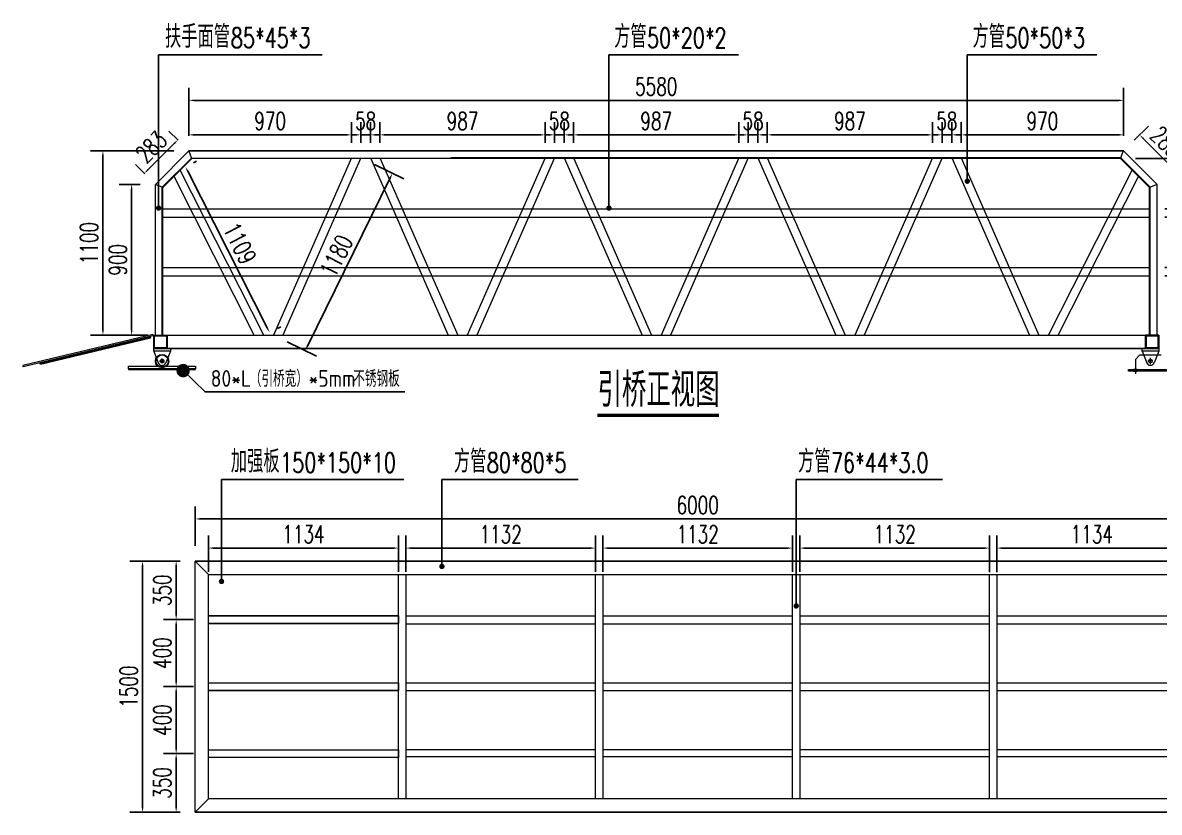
# Model space of a CAD drawing. Extents: x -51322 to 334811, y -147916 to 129288.
# Drawn here: x 77994 to 84778, y -11044 to -6330 of the extents above; entities that cross this region are included whole.
import ezdxf

# ---------------------------------------------------------------- set-up
doc = ezdxf.new("R2010")
doc.units = 0
doc.header["$LTSCALE"] = 1000
doc.header["$MEASUREMENT"] = 0
for name, pattern in [('BLTA11-LD-L-4001_Plot Plan for Seawater Intake System_20140729$0$key plan$0${ Wide Dash }', [12, 4, -2, 4, -2]), ('CENTER2', [28.575, 19.05, -3.175, 3.175, -3.175]), ('DASHED2', [9.525, 6.35, -3.175])]:
    doc.linetypes.add(name, pattern=pattern)
doc.layers.get('0').update_dxf_attribs({"lineweight": 5})
doc.layers.add('0 [HR] Dim', color=6, linetype='Continuous', lineweight=13)
doc.layers.add('系绳栓', color=4, linetype='Continuous', lineweight=5)
for name, color, linetype in [('DIM_LEAD', 3, 'Continuous'), ('DIM_SYMB', 3, 'Continuous'), ('PUB_TEXT', 7, 'Continuous'), ('W-STEEL_FRAME钢架', 3, 'Continuous')]:
    doc.layers.add(name, color=color, linetype=linetype)
doc.styles.add('_TCH_DIM', font='SIMPLEX', dxfattribs={"bigfont": 'GBCBIG'})
doc.styles.get("Standard").update_dxf_attribs({"font": 'gbenor.shx', "bigfont": 'gbcbig.shx'})
doc.styles.add('STANDARD_T3', font='simplex.shx', dxfattribs={"width": 0.7, "bigfont": 'gbcbig.shx'})
doc.dimstyles.new('W&&30', dxfattribs={"dimtxt": 105, "dimasz": 30, "dimexe": 75, "dimexo": 90, "dimgap": 30, "dimtad": 1, "dimdec": 0, "dimzin": 0, "dimdsep": 46, "dimtxsty": 'STANDARD_T3', "dimcen": 0.09, "dimclrd": 1, "dimclre": 1, "dimclrt": 7, "dimazin": 2, "dimtfac": 1, "dimtdec": 0, "dimtix": 1, "dimtmove": 2, "dimatfit": 3, "dimfxl": 0, "dimtolj": 1, "dimtzin": 0, "dimarcsym": 0})

# ---------------------------------------------------------------- blocks, each defined once
blk = doc.blocks.new('滚轮支架 -left')
for p, q in [((-50, 10), (-22.4, 81)), ((50, 10), (22.4, 81))]:
    blk.add_line(p, q)
at = {"color": 3, "linetype": 'CENTER2'}
for p, q in [((-15, 70), (15, 70)), ((0, 85), (0, 55))]:
    blk.add_line(p, q, dxfattribs=at)
blk.add_lwpolyline([(-50, 10), (50, 10), (50, -5), (-50, -5)], close=True)
blk.add_circle((0, 70), 11)
blk.add_arc((0, 70), 25, 26.19556, 153.80444)
blk = doc.blocks.new('滚轮')
for radius in [40, 37, 9, 8]:
    blk.add_circle((0, 0), radius)
blk = doc.blocks.new('*D111')
at = {"layer": 'Defpoints', "color": 0, "transparency": 16777216}
for p in [(78643.9, -7295.1), (78785.6, -7295.1), (78785.6, -8195.1)]:
    blk.add_point(p, dxfattribs=at)
at = {"layer": 'W-STEEL_FRAME钢架', "color": 1, "lineweight": -2, "transparency": 16777216}
for p, q in [((78695.6, -7295.1), (78568.9, -7295.1)), ((78643.9, -8165.1), (78643.9, -7325.1)), ((78695.6, -8195.1), (78568.9, -8195.1))]:
    blk.add_line(p, q, dxfattribs=at)
at = {"layer": 'W-STEEL_FRAME钢架', "color": 1, "transparency": 16777216}
for points in [[(78638.9, -7325.1), (78648.9, -7325.1), (78643.9, -7295.1)], [(78638.9, -8165.1), (78648.9, -8165.1), (78643.9, -8195.1)]]:
    blk.add_solid(points, dxfattribs=at)
at = {"layer": 'W-STEEL_FRAME钢架', "color": 7, "transparency": 16777216, "insert": (78561.4, -7745.1), "char_height": 105, "attachment_point": 5, "rotation": 90, "style": 'STANDARD_T3'}
blk.add_mtext('\\A1;900', dxfattribs=at)
blk = doc.blocks.new('*D112')
at = {"layer": 'Defpoints', "color": 0, "transparency": 16777216}
for p in [(78919.7, -7029.3), (78985.6, -7095.1), (78785.6, -7295.1)]:
    blk.add_point(p, dxfattribs=at)
at = {"layer": 'W-STEEL_FRAME钢架', "color": 1, "lineweight": -2, "transparency": 16777216}
for p, q in [((78921.9, -7031.5), (78866.7, -6976.3)), ((78740.9, -7208.1), (78898.5, -7050.5)), ((78721.9, -7231.5), (78666.7, -7176.3))]:
    blk.add_line(p, q, dxfattribs=at)
at = {"layer": 'W-STEEL_FRAME钢架', "color": 1, "transparency": 16777216}
for points in [[(78895, -7047), (78902.1, -7054), (78919.7, -7029.3)], [(78737.4, -7204.5), (78744.5, -7211.6), (78719.7, -7229.3)]]:
    blk.add_solid(points, dxfattribs=at)
at = {"layer": 'W-STEEL_FRAME钢架', "color": 7, "transparency": 16777216, "insert": (78761.4, -7071), "char_height": 105, "attachment_point": 5, "rotation": 45, "style": 'STANDARD_T3'}
blk.add_mtext('\\A1;283', dxfattribs=at)
blk = doc.blocks.new('*D113')
at = {"layer": 'Defpoints', "color": 0, "transparency": 16777216}
for p in [(84661.3, -6999.4), (84565.6, -7095.1), (84765.6, -7295.1)]:
    blk.add_point(p, dxfattribs=at)
at = {"layer": 'W-STEEL_FRAME钢架', "color": 1, "lineweight": -2, "transparency": 16777216}
for p, q in [((84629.2, -7031.5), (84714.4, -6946.4)), ((84840.1, -7178.2), (84682.5, -7020.6)), ((84829.2, -7231.5), (84914.4, -7146.4))]:
    blk.add_line(p, q, dxfattribs=at)
at = {"layer": 'W-STEEL_FRAME钢架', "color": 1, "transparency": 16777216}
for points in [[(84686.1, -7017.1), (84679, -7024.2), (84661.3, -6999.4)], [(84843.6, -7174.7), (84836.6, -7181.7), (84861.3, -7199.4)]]:
    blk.add_solid(points, dxfattribs=at)
at = {"layer": 'W-STEEL_FRAME钢架', "color": 7, "transparency": 16777216, "insert": (84819.7, -7041.1), "char_height": 105, "attachment_point": 5, "rotation": 315, "style": 'STANDARD_T3'}
blk.add_mtext('\\A1;283', dxfattribs=at)
blk = doc.blocks.new('*D103')
at = {"layer": 'Defpoints', "color": 0, "transparency": 16777216}
for p in [(84565.6, -6793.1), (78985.6, -7095.1), (84565.6, -7095.1)]:
    blk.add_point(p, dxfattribs=at)
at = {"layer": 'W-STEEL_FRAME钢架', "color": 1, "lineweight": -2, "transparency": 16777216}
for p, q in [((78985.6, -7005.1), (78985.6, -6718.1)), ((84565.6, -7005.1), (84565.6, -6718.1)), ((79015.6, -6793.1), (84535.6, -6793.1))]:
    blk.add_line(p, q, dxfattribs=at)
at = {"layer": 'W-STEEL_FRAME钢架', "color": 1, "transparency": 16777216}
for points in [[(79015.6, -6788.1), (79015.6, -6798.1), (78985.6, -6793.1)], [(84535.6, -6788.1), (84535.6, -6798.1), (84565.6, -6793.1)]]:
    blk.add_solid(points, dxfattribs=at)
at = {"layer": 'W-STEEL_FRAME钢架', "color": 7, "transparency": 16777216, "insert": (81775.6, -6710.6), "char_height": 105, "attachment_point": 5, "style": 'STANDARD_T3'}
blk.add_mtext('\\A1;5580', dxfattribs=at)
blk = doc.blocks.new('*D114')
at = {"layer": 'Defpoints', "color": 0, "transparency": 16777216}
for p in [(78985.6, -7095.1), (78472.6, -8195.1), (78830.6, -8195.1)]:
    blk.add_point(p, dxfattribs=at)
at = {"layer": 'W-STEEL_FRAME钢架', "color": 1, "lineweight": -2, "transparency": 16777216}
for p, q in [((78895.6, -7095.1), (78397.6, -7095.1)), ((78472.6, -7125.1), (78472.6, -8165.1)), ((78740.6, -8195.1), (78397.6, -8195.1))]:
    blk.add_line(p, q, dxfattribs=at)
at = {"layer": 'W-STEEL_FRAME钢架', "color": 1, "transparency": 16777216}
for points in [[(78467.6, -7125.1), (78477.6, -7125.1), (78472.6, -7095.1)], [(78467.6, -8165.1), (78477.6, -8165.1), (78472.6, -8195.1)]]:
    blk.add_solid(points, dxfattribs=at)
at = {"layer": 'W-STEEL_FRAME钢架', "color": 7, "transparency": 16777216, "insert": (78390.1, -7645.1), "char_height": 105, "attachment_point": 5, "rotation": 90, "style": 'STANDARD_T3'}
blk.add_mtext('\\A1;1100', dxfattribs=at)
blk = doc.blocks.new('*D115')
at = {"layer": 'Defpoints', "color": 0, "transparency": 16777216}
for p in [(79956, -6999), (78985.6, -7095.1), (79956, -7136.1)]:
    blk.add_point(p, dxfattribs=at)
at = {"layer": 'W-STEEL_FRAME钢架', "color": 1, "lineweight": -2, "transparency": 16777216}
for p, q in [((78985.6, -7005.1), (78985.6, -6924)), ((79956, -7046.1), (79956, -6924)), ((79015.6, -6999), (79926, -6999))]:
    blk.add_line(p, q, dxfattribs=at)
at = {"layer": 'W-STEEL_FRAME钢架', "color": 1, "transparency": 16777216}
for points in [[(79015.6, -6994), (79015.6, -7004), (78985.6, -6999)], [(79926, -6994), (79926, -7004), (79956, -6999)]]:
    blk.add_solid(points, dxfattribs=at)
at = {"layer": 'W-STEEL_FRAME钢架', "color": 7, "transparency": 16777216, "insert": (79470.8, -6916.5), "char_height": 105, "attachment_point": 5, "style": 'STANDARD_T3'}
blk.add_mtext('\\A1;970', dxfattribs=at)
blk = doc.blocks.new('*D104')
at = {"layer": 'Defpoints', "color": 0, "transparency": 16777216}
for p in [(80069.7, -6999), (80012.1, -7136.1), (80069.7, -7136.1)]:
    blk.add_point(p, dxfattribs=at)
at = {"layer": 'W-STEEL_FRAME钢架', "color": 1, "lineweight": -2, "transparency": 16777216}
for p, q in [((80012.1, -7046.1), (80012.1, -6924)), ((80069.7, -7046.1), (80069.7, -6924)), ((79982.1, -6999), (79952.1, -6999)), ((80012.1, -6999), (80069.7, -6999)), ((80099.7, -6999), (80129.7, -6999))]:
    blk.add_line(p, q, dxfattribs=at)
at = {"layer": 'W-STEEL_FRAME钢架', "color": 1, "transparency": 16777216}
for points in [[(79982.1, -6994), (79982.1, -7004), (80012.1, -6999)], [(80099.7, -6994), (80099.7, -7004), (80069.7, -6999)]]:
    blk.add_solid(points, dxfattribs=at)
at = {"layer": 'W-STEEL_FRAME钢架', "color": 7, "transparency": 16777216, "insert": (80040.9, -6916.5), "char_height": 105, "attachment_point": 5, "style": 'STANDARD_T3'}
blk.add_mtext('\\A1;58', dxfattribs=at)
blk = doc.blocks.new('*D116')
at = {"layer": 'Defpoints', "color": 0, "transparency": 16777216}
for p in [(81112.5, -6999), (80125.8, -7136.1), (81112.5, -7136.1)]:
    blk.add_point(p, dxfattribs=at)
at = {"layer": 'W-STEEL_FRAME钢架', "color": 1, "lineweight": -2, "transparency": 16777216}
for p, q in [((80125.8, -7046.1), (80125.8, -6924)), ((81112.5, -7046.1), (81112.5, -6924)), ((80155.8, -6999), (81082.5, -6999))]:
    blk.add_line(p, q, dxfattribs=at)
at = {"layer": 'W-STEEL_FRAME钢架', "color": 1, "transparency": 16777216}
for points in [[(80155.8, -6994), (80155.8, -7004), (80125.8, -6999)], [(81082.5, -6994), (81082.5, -7004), (81112.5, -6999)]]:
    blk.add_solid(points, dxfattribs=at)
at = {"layer": 'W-STEEL_FRAME钢架', "color": 7, "transparency": 16777216, "insert": (80619.1, -6916.5), "char_height": 105, "attachment_point": 5, "style": 'STANDARD_T3'}
blk.add_mtext('\\A1;987', dxfattribs=at)
blk = doc.blocks.new('*D105')
at = {"layer": 'Defpoints', "color": 0, "transparency": 16777216}
for p in [(81226.1, -6999), (81168.6, -7136.1), (81226.1, -7136.1)]:
    blk.add_point(p, dxfattribs=at)
at = {"layer": 'W-STEEL_FRAME钢架', "color": 1, "lineweight": -2, "transparency": 16777216}
for p, q in [((81168.6, -7046.1), (81168.6, -6924)), ((81226.1, -7046.1), (81226.1, -6924)), ((81138.6, -6999), (81108.6, -6999)), ((81168.6, -6999), (81226.1, -6999)), ((81256.1, -6999), (81286.1, -6999))]:
    blk.add_line(p, q, dxfattribs=at)
at = {"layer": 'W-STEEL_FRAME钢架', "color": 1, "transparency": 16777216}
for points in [[(81138.6, -6994), (81138.6, -7004), (81168.6, -6999)], [(81256.1, -6994), (81256.1, -7004), (81226.1, -6999)]]:
    blk.add_solid(points, dxfattribs=at)
at = {"layer": 'W-STEEL_FRAME钢架', "color": 7, "transparency": 16777216, "insert": (81197.4, -6916.5), "char_height": 105, "attachment_point": 5, "style": 'STANDARD_T3'}
blk.add_mtext('\\A1;58', dxfattribs=at)
blk = doc.blocks.new('*D117')
at = {"layer": 'Defpoints', "color": 0, "transparency": 16777216}
for p in [(82268.9, -6999), (81282.2, -7136.1), (82268.9, -7136.1)]:
    blk.add_point(p, dxfattribs=at)
at = {"layer": 'W-STEEL_FRAME钢架', "color": 1, "lineweight": -2, "transparency": 16777216}
for p, q in [((81282.2, -7046.1), (81282.2, -6924)), ((82268.9, -7046.1), (82268.9, -6924)), ((81312.2, -6999), (82238.9, -6999))]:
    blk.add_line(p, q, dxfattribs=at)
at = {"layer": 'W-STEEL_FRAME钢架', "color": 1, "transparency": 16777216}
for points in [[(81312.2, -6994), (81312.2, -7004), (81282.2, -6999)], [(82238.9, -6994), (82238.9, -7004), (82268.9, -6999)]]:
    blk.add_solid(points, dxfattribs=at)
at = {"layer": 'W-STEEL_FRAME钢架', "color": 7, "transparency": 16777216, "insert": (81775.6, -6916.5), "char_height": 105, "attachment_point": 5, "style": 'STANDARD_T3'}
blk.add_mtext('\\A1;987', dxfattribs=at)
blk = doc.blocks.new('*D106')
at = {"layer": 'Defpoints', "color": 0, "transparency": 16777216}
for p in [(82382.6, -6999), (82325, -7136.1), (82382.6, -7136.1)]:
    blk.add_point(p, dxfattribs=at)
at = {"layer": 'W-STEEL_FRAME钢架', "color": 1, "lineweight": -2, "transparency": 16777216}
for p, q in [((82325, -7046.1), (82325, -6924)), ((82382.6, -7046.1), (82382.6, -6924)), ((82295, -6999), (82265, -6999)), ((82325, -6999), (82382.6, -6999)), ((82412.6, -6999), (82442.6, -6999))]:
    blk.add_line(p, q, dxfattribs=at)
at = {"layer": 'W-STEEL_FRAME钢架', "color": 1, "transparency": 16777216}
for points in [[(82295, -6994), (82295, -7004), (82325, -6999)], [(82412.6, -6994), (82412.6, -7004), (82382.6, -6999)]]:
    blk.add_solid(points, dxfattribs=at)
at = {"layer": 'W-STEEL_FRAME钢架', "color": 7, "transparency": 16777216, "insert": (82353.8, -6916.5), "char_height": 105, "attachment_point": 5, "style": 'STANDARD_T3'}
blk.add_mtext('\\A1;58', dxfattribs=at)
blk = doc.blocks.new('*D118')
at = {"layer": 'Defpoints', "color": 0, "transparency": 16777216}
for p in [(83425.4, -6999), (82438.7, -7136.1), (83425.4, -7136.1)]:
    blk.add_point(p, dxfattribs=at)
at = {"layer": 'W-STEEL_FRAME钢架', "color": 1, "lineweight": -2, "transparency": 16777216}
for p, q in [((82438.7, -7046.1), (82438.7, -6924)), ((83425.4, -7046.1), (83425.4, -6924)), ((82468.7, -6999), (83395.4, -6999))]:
    blk.add_line(p, q, dxfattribs=at)
at = {"layer": 'W-STEEL_FRAME钢架', "color": 1, "transparency": 16777216}
for points in [[(82468.7, -6994), (82468.7, -7004), (82438.7, -6999)], [(83395.4, -6994), (83395.4, -7004), (83425.4, -6999)]]:
    blk.add_solid(points, dxfattribs=at)
at = {"layer": 'W-STEEL_FRAME钢架', "color": 7, "transparency": 16777216, "insert": (82932, -6916.5), "char_height": 105, "attachment_point": 5, "style": 'STANDARD_T3'}
blk.add_mtext('\\A1;987', dxfattribs=at)
blk = doc.blocks.new('*D107')
at = {"layer": 'Defpoints', "color": 0, "transparency": 16777216}
for p in [(83539.1, -6999), (83481.5, -7136.1), (83539.1, -7136.1)]:
    blk.add_point(p, dxfattribs=at)
at = {"layer": 'W-STEEL_FRAME钢架', "color": 1, "lineweight": -2, "transparency": 16777216}
for p, q in [((83481.5, -7046.1), (83481.5, -6924)), ((83539.1, -7046.1), (83539.1, -6924)), ((83451.5, -6999), (83421.5, -6999)), ((83481.5, -6999), (83539.1, -6999)), ((83569.1, -6999), (83599.1, -6999))]:
    blk.add_line(p, q, dxfattribs=at)
at = {"layer": 'W-STEEL_FRAME钢架', "color": 1, "transparency": 16777216}
for points in [[(83451.5, -6994), (83451.5, -7004), (83481.5, -6999)], [(83569.1, -6994), (83569.1, -7004), (83539.1, -6999)]]:
    blk.add_solid(points, dxfattribs=at)
at = {"layer": 'W-STEEL_FRAME钢架', "color": 7, "transparency": 16777216, "insert": (83510.3, -6916.5), "char_height": 105, "attachment_point": 5, "style": 'STANDARD_T3'}
blk.add_mtext('\\A1;58', dxfattribs=at)
blk = doc.blocks.new('*D119')
at = {"layer": 'Defpoints', "color": 0, "transparency": 16777216}
for p in [(84565.6, -6999), (84565.6, -7095.1), (83595.1, -7136.1)]:
    blk.add_point(p, dxfattribs=at)
at = {"layer": 'W-STEEL_FRAME钢架', "color": 1, "lineweight": -2, "transparency": 16777216}
for p, q in [((83595.1, -7046.1), (83595.1, -6924)), ((84565.6, -7005.1), (84565.6, -6924)), ((83625.1, -6999), (84535.6, -6999))]:
    blk.add_line(p, q, dxfattribs=at)
at = {"layer": 'W-STEEL_FRAME钢架', "color": 1, "transparency": 16777216}
for points in [[(83625.1, -6994), (83625.1, -7004), (83595.1, -6999)], [(84535.6, -6994), (84535.6, -7004), (84565.6, -6999)]]:
    blk.add_solid(points, dxfattribs=at)
at = {"layer": 'W-STEEL_FRAME钢架', "color": 7, "transparency": 16777216, "insert": (84080.4, -6916.5), "char_height": 105, "attachment_point": 5, "style": 'STANDARD_T3'}
blk.add_mtext('\\A1;970', dxfattribs=at)
blk = doc.blocks.new('*D108')
at = {"layer": 'Defpoints', "color": 0, "transparency": 16777216}
for p in [(84546.9, -7140.1), (84720.6, -7440.1), (85016.5, -7440.1)]:
    blk.add_point(p, dxfattribs=at)
at = {"layer": 'W-STEEL_FRAME钢架', "color": 1, "lineweight": -2, "transparency": 16777216}
for p, q in [((84636.9, -7140.1), (85091.5, -7140.1)), ((85016.5, -7170.1), (85016.5, -7410.1)), ((84810.6, -7440.1), (85091.5, -7440.1))]:
    blk.add_line(p, q, dxfattribs=at)
at = {"layer": 'W-STEEL_FRAME钢架', "color": 1, "transparency": 16777216}
for points in [[(85011.5, -7170.1), (85021.5, -7170.1), (85016.5, -7140.1)], [(85011.5, -7410.1), (85021.5, -7410.1), (85016.5, -7440.1)]]:
    blk.add_solid(points, dxfattribs=at)
at = {"layer": 'W-STEEL_FRAME钢架', "color": 7, "transparency": 16777216, "insert": (84934, -7290.1), "char_height": 105, "attachment_point": 5, "rotation": 90, "style": 'STANDARD_T3'}
blk.add_mtext('\\A1;300', dxfattribs=at)
blk = doc.blocks.new('*D109')
at = {"layer": 'Defpoints', "color": 0, "transparency": 16777216}
for p in [(84720.6, -7490.1), (84720.6, -7790.2), (85016.5, -7790.2)]:
    blk.add_point(p, dxfattribs=at)
at = {"layer": 'W-STEEL_FRAME钢架', "color": 1, "lineweight": -2, "transparency": 16777216}
for p, q in [((84810.6, -7490.1), (85091.5, -7490.1)), ((85016.5, -7520.1), (85016.5, -7760.2)), ((84810.6, -7790.2), (85091.5, -7790.2))]:
    blk.add_line(p, q, dxfattribs=at)
at = {"layer": 'W-STEEL_FRAME钢架', "color": 1, "transparency": 16777216}
for points in [[(85011.5, -7520.1), (85021.5, -7520.1), (85016.5, -7490.1)], [(85011.5, -7760.2), (85021.5, -7760.2), (85016.5, -7790.2)]]:
    blk.add_solid(points, dxfattribs=at)
at = {"layer": 'W-STEEL_FRAME钢架', "color": 7, "transparency": 16777216, "insert": (84934, -7640.2), "char_height": 105, "attachment_point": 5, "rotation": 90, "style": 'STANDARD_T3'}
blk.add_mtext('\\A1;300', dxfattribs=at)
blk = doc.blocks.new('*D110')
at = {"layer": 'Defpoints', "color": 0, "transparency": 16777216}
for p in [(84720.6, -7840.2), (84794.7, -8195.1), (85015.7, -8195.1)]:
    blk.add_point(p, dxfattribs=at)
at = {"layer": 'W-STEEL_FRAME钢架', "color": 1, "lineweight": -2, "transparency": 16777216}
for p, q in [((84810.6, -7840.2), (85090.7, -7840.2)), ((85015.7, -7870.2), (85015.7, -8165.1)), ((84884.7, -8195.1), (85090.7, -8195.1))]:
    blk.add_line(p, q, dxfattribs=at)
at = {"layer": 'W-STEEL_FRAME钢架', "color": 1, "transparency": 16777216}
for points in [[(85010.7, -7870.2), (85020.7, -7870.2), (85015.7, -7840.2)], [(85010.7, -8165.1), (85020.7, -8165.1), (85015.7, -8195.1)]]:
    blk.add_solid(points, dxfattribs=at)
at = {"layer": 'W-STEEL_FRAME钢架', "color": 7, "transparency": 16777216, "insert": (84933.2, -8017.7), "char_height": 105, "attachment_point": 5, "rotation": 90, "style": 'STANDARD_T3'}
blk.add_mtext('\\A1;355', dxfattribs=at)
blk = doc.blocks.new('*D120')
at = {"layer": 'Defpoints', "color": 0, "transparency": 16777216}
for p in [(78965.3, -7189.7), (78932.3, -7206.5), (79433.9, -8195.1)]:
    blk.add_point(p, dxfattribs=at)
at = {"layer": 'W-STEEL_FRAME钢架', "color": 1, "lineweight": -2, "transparency": 16777216}
for p, q in [((79012.5, -7165.8), (79032.2, -7155.8)), ((79453.4, -8151.6), (78978.9, -7216.5)), ((79514.1, -8154.4), (79533.8, -8144.4))]:
    blk.add_line(p, q, dxfattribs=at)
at = {"layer": 'W-STEEL_FRAME钢架', "color": 1, "transparency": 16777216}
for points in [[(78983.4, -7214.2), (78974.5, -7218.7), (78965.3, -7189.7)], [(79457.8, -8149.4), (79448.9, -8153.9), (79466.9, -8178.4)]]:
    blk.add_solid(points, dxfattribs=at)
at = {"layer": 'W-STEEL_FRAME钢架', "color": 7, "transparency": 16777216, "insert": (79289.7, -7646.7), "char_height": 105, "attachment_point": 5, "rotation": 296.90078, "style": 'STANDARD_T3'}
blk.add_mtext('\\A1;1109', dxfattribs=at)
blk = doc.blocks.new('*D121')
at = {"layer": 'Defpoints', "color": 0, "transparency": 16777216}
for p in [(80012.1, -7136.1), (80200.6, -7228.8), (79491.5, -8195.1)]:
    blk.add_point(p, dxfattribs=at)
at = {"layer": 'W-STEEL_FRAME钢架', "color": 1, "lineweight": -2, "transparency": 16777216}
for p, q in [((80092.9, -7175.9), (80267.9, -7261.9)), ((79693.2, -8260.9), (80187.4, -7255.7)), ((79572.2, -8234.9), (79747.3, -8320.9))]:
    blk.add_line(p, q, dxfattribs=at)
at = {"layer": 'W-STEEL_FRAME钢架', "color": 1, "transparency": 16777216}
for points in [[(80182.9, -7253.5), (80191.9, -7258), (80200.6, -7228.8)], [(79688.7, -8258.7), (79697.7, -8263.1), (79680, -8287.8)]]:
    blk.add_solid(points, dxfattribs=at)
at = {"layer": 'W-STEEL_FRAME钢架', "color": 7, "transparency": 16777216, "insert": (79866.2, -7721.9), "char_height": 105, "attachment_point": 5, "rotation": 63.81964, "style": 'STANDARD_T3'}
blk.add_mtext('\\A1;1180', dxfattribs=at)
blk = doc.blocks.new('Hole -side1')
at = {"color": 3, "linetype": 'CENTER2'}
blk.add_line((-12.9, 0), (26.4, 0), dxfattribs=at)
at = {"linetype": 'DASHED2'}
blk.add_lwpolyline([(0, -11), (10, -11), (10, 11), (0, 11)], close=True, dxfattribs=at)
blk = doc.blocks.new('*D122')
at = {"layer": 'Defpoints', "color": 0, "transparency": 16777216}
for p in [(80237, -9466.2), (79103, -9698.5), (80237, -9698.5)]:
    blk.add_point(p, dxfattribs=at)
at = {"layer": 'W-STEEL_FRAME钢架', "color": 1, "lineweight": -2, "transparency": 16777216}
for p, q in [((79103, -9608.5), (79103, -9391.2)), ((80237, -9608.5), (80237, -9391.2)), ((79133, -9466.2), (80207, -9466.2))]:
    blk.add_line(p, q, dxfattribs=at)
at = {"layer": 'W-STEEL_FRAME钢架', "color": 1, "transparency": 16777216}
for points in [[(79133, -9461.2), (79133, -9471.2), (79103, -9466.2)], [(80207, -9461.2), (80207, -9471.2), (80237, -9466.2)]]:
    blk.add_solid(points, dxfattribs=at)
at = {"layer": 'W-STEEL_FRAME钢架', "color": 7, "transparency": 16777216, "insert": (79670, -9383.7), "char_height": 105, "attachment_point": 5, "style": 'STANDARD_T3'}
blk.add_mtext('\\A1;1134', dxfattribs=at)
blk = doc.blocks.new('*D123')
at = {"layer": 'Defpoints', "color": 0, "transparency": 16777216}
for p in [(81413, -9466.2), (80281, -9698.5), (81413, -9698.5)]:
    blk.add_point(p, dxfattribs=at)
at = {"layer": 'W-STEEL_FRAME钢架', "color": 1, "lineweight": -2, "transparency": 16777216}
for p, q in [((80281, -9608.5), (80281, -9391.2)), ((81413, -9608.5), (81413, -9391.2)), ((80311, -9466.2), (81383, -9466.2))]:
    blk.add_line(p, q, dxfattribs=at)
at = {"layer": 'W-STEEL_FRAME钢架', "color": 1, "transparency": 16777216}
for points in [[(80311, -9461.2), (80311, -9471.2), (80281, -9466.2)], [(81383, -9461.2), (81383, -9471.2), (81413, -9466.2)]]:
    blk.add_solid(points, dxfattribs=at)
at = {"layer": 'W-STEEL_FRAME钢架', "color": 7, "transparency": 16777216, "insert": (80847, -9383.7), "char_height": 105, "attachment_point": 5, "style": 'STANDARD_T3'}
blk.add_mtext('\\A1;1132', dxfattribs=at)
blk = doc.blocks.new('*D124')
at = {"layer": 'Defpoints', "color": 0, "transparency": 16777216}
for p in [(82589, -9466.2), (81457, -9698.5), (82589, -9698.5)]:
    blk.add_point(p, dxfattribs=at)
at = {"layer": 'W-STEEL_FRAME钢架', "color": 1, "lineweight": -2, "transparency": 16777216}
for p, q in [((81457, -9608.5), (81457, -9391.2)), ((82589, -9608.5), (82589, -9391.2)), ((81487, -9466.2), (82559, -9466.2))]:
    blk.add_line(p, q, dxfattribs=at)
at = {"layer": 'W-STEEL_FRAME钢架', "color": 1, "transparency": 16777216}
for points in [[(81487, -9461.2), (81487, -9471.2), (81457, -9466.2)], [(82559, -9461.2), (82559, -9471.2), (82589, -9466.2)]]:
    blk.add_solid(points, dxfattribs=at)
at = {"layer": 'W-STEEL_FRAME钢架', "color": 7, "transparency": 16777216, "insert": (82023, -9383.7), "char_height": 105, "attachment_point": 5, "style": 'STANDARD_T3'}
blk.add_mtext('\\A1;1132', dxfattribs=at)
blk = doc.blocks.new('*D125')
at = {"layer": 'Defpoints', "color": 0, "transparency": 16777216}
for p in [(83765, -9466.2), (82633, -9698.5), (83765, -9699)]:
    blk.add_point(p, dxfattribs=at)
at = {"layer": 'W-STEEL_FRAME钢架', "color": 1, "lineweight": -2, "transparency": 16777216}
for p, q in [((82633, -9608.5), (82633, -9391.2)), ((83765, -9609), (83765, -9391.2)), ((82663, -9466.2), (83735, -9466.2))]:
    blk.add_line(p, q, dxfattribs=at)
at = {"layer": 'W-STEEL_FRAME钢架', "color": 1, "transparency": 16777216}
for points in [[(82663, -9461.2), (82663, -9471.2), (82633, -9466.2)], [(83735, -9461.2), (83735, -9471.2), (83765, -9466.2)]]:
    blk.add_solid(points, dxfattribs=at)
at = {"layer": 'W-STEEL_FRAME钢架', "color": 7, "transparency": 16777216, "insert": (83199, -9383.7), "char_height": 105, "attachment_point": 5, "style": 'STANDARD_T3'}
blk.add_mtext('\\A1;1132', dxfattribs=at)
blk = doc.blocks.new('*D126')
at = {"layer": 'Defpoints', "color": 0, "transparency": 16777216}
for p in [(84943, -9466.2), (83809, -9699), (84943, -9698.5)]:
    blk.add_point(p, dxfattribs=at)
at = {"layer": 'W-STEEL_FRAME钢架', "color": 1, "lineweight": -2, "transparency": 16777216}
for p, q in [((83809, -9609), (83809, -9391.2)), ((84943, -9608.5), (84943, -9391.2)), ((83839, -9466.2), (84913, -9466.2))]:
    blk.add_line(p, q, dxfattribs=at)
at = {"layer": 'W-STEEL_FRAME钢架', "color": 1, "transparency": 16777216}
for points in [[(83839, -9461.2), (83839, -9471.2), (83809, -9466.2)], [(84913, -9461.2), (84913, -9471.2), (84943, -9466.2)]]:
    blk.add_solid(points, dxfattribs=at)
at = {"layer": 'W-STEEL_FRAME钢架', "color": 7, "transparency": 16777216, "insert": (84376, -9383.7), "char_height": 105, "attachment_point": 5, "style": 'STANDARD_T3'}
blk.add_mtext('\\A1;1134', dxfattribs=at)
blk = doc.blocks.new('*D128')
at = {"layer": 'Defpoints', "color": 0, "transparency": 16777216}
for p in [(79023, -9292.1), (79023, -9543.5), (85023, -9543.5)]:
    blk.add_point(p, dxfattribs=at)
at = {"layer": 'W-STEEL_FRAME钢架', "color": 1, "lineweight": -2, "transparency": 16777216}
for p, q in [((79023, -9453.5), (79023, -9217.1)), ((85023, -9453.5), (85023, -9217.1)), ((84993, -9292.1), (79053, -9292.1))]:
    blk.add_line(p, q, dxfattribs=at)
at = {"layer": 'W-STEEL_FRAME钢架', "color": 1, "transparency": 16777216}
for points in [[(79053, -9287.1), (79053, -9297.1), (79023, -9292.1)], [(84993, -9287.1), (84993, -9297.1), (85023, -9292.1)]]:
    blk.add_solid(points, dxfattribs=at)
at = {"layer": 'W-STEEL_FRAME钢架', "color": 7, "transparency": 16777216, "insert": (82023, -9209.6), "char_height": 105, "attachment_point": 5, "style": 'STANDARD_T3'}
blk.add_mtext('\\A1;6000', dxfattribs=at)
blk = doc.blocks.new('*D127')
at = {"layer": 'Defpoints', "color": 0, "transparency": 16777216}
for p in [(79103, -10693.5), (78909.9, -11043.5), (79023, -11043.5)]:
    blk.add_point(p, dxfattribs=at)
at = {"layer": 'W-STEEL_FRAME钢架', "color": 1, "lineweight": -2, "transparency": 16777216}
for p, q in [((79013, -10693.5), (78834.9, -10693.5)), ((78909.9, -10723.5), (78909.9, -11013.5)), ((78933, -11043.5), (78834.9, -11043.5))]:
    blk.add_line(p, q, dxfattribs=at)
at = {"layer": 'W-STEEL_FRAME钢架', "color": 1, "transparency": 16777216}
for points in [[(78904.9, -10723.5), (78914.9, -10723.5), (78909.9, -10693.5)], [(78904.9, -11013.5), (78914.9, -11013.5), (78909.9, -11043.5)]]:
    blk.add_solid(points, dxfattribs=at)
at = {"layer": 'W-STEEL_FRAME钢架', "color": 7, "transparency": 16777216, "insert": (78827.4, -10868.5), "char_height": 105, "attachment_point": 5, "rotation": 90, "style": 'STANDARD_T3'}
blk.add_mtext('\\A1;350', dxfattribs=at)
blk = doc.blocks.new('*D129')
at = {"layer": 'Defpoints', "color": 0, "transparency": 16777216}
for p in [(79023, -9543.5), (78709.1, -11043.5), (79023, -11043.5)]:
    blk.add_point(p, dxfattribs=at)
at = {"layer": 'W-STEEL_FRAME钢架', "color": 1, "lineweight": -2, "transparency": 16777216}
for p, q in [((78933, -9543.5), (78634.1, -9543.5)), ((78709.1, -9573.5), (78709.1, -11013.5)), ((78933, -11043.5), (78634.1, -11043.5))]:
    blk.add_line(p, q, dxfattribs=at)
at = {"layer": 'W-STEEL_FRAME钢架', "color": 1, "transparency": 16777216}
for points in [[(78704.1, -9573.5), (78714.1, -9573.5), (78709.1, -9543.5)], [(78704.1, -11013.5), (78714.1, -11013.5), (78709.1, -11043.5)]]:
    blk.add_solid(points, dxfattribs=at)
at = {"layer": 'W-STEEL_FRAME钢架', "color": 7, "transparency": 16777216, "insert": (78626.6, -10293.5), "char_height": 105, "attachment_point": 5, "rotation": 90, "style": 'STANDARD_T3'}
blk.add_mtext('\\A1;1500', dxfattribs=at)
blk = doc.blocks.new('*D130')
at = {"layer": 'Defpoints', "color": 0, "transparency": 16777216}
for p in [(78909.9, -10293.5), (79103, -10293.5), (79103, -10693.5)]:
    blk.add_point(p, dxfattribs=at)
at = {"layer": 'W-STEEL_FRAME钢架', "color": 1, "lineweight": -2, "transparency": 16777216}
for p, q in [((79013, -10293.5), (78834.9, -10293.5)), ((78909.9, -10663.5), (78909.9, -10323.5)), ((79013, -10693.5), (78834.9, -10693.5))]:
    blk.add_line(p, q, dxfattribs=at)
at = {"layer": 'W-STEEL_FRAME钢架', "color": 1, "transparency": 16777216}
for points in [[(78904.9, -10323.5), (78914.9, -10323.5), (78909.9, -10293.5)], [(78904.9, -10663.5), (78914.9, -10663.5), (78909.9, -10693.5)]]:
    blk.add_solid(points, dxfattribs=at)
at = {"layer": 'W-STEEL_FRAME钢架', "color": 7, "transparency": 16777216, "insert": (78827.4, -10493.5), "char_height": 105, "attachment_point": 5, "rotation": 90, "style": 'STANDARD_T3'}
blk.add_mtext('\\A1;400', dxfattribs=at)
blk = doc.blocks.new('*D131')
at = {"layer": 'Defpoints', "color": 0, "transparency": 16777216}
for p in [(78909.9, -9893.5), (79103, -9893.5), (79103, -10293.5)]:
    blk.add_point(p, dxfattribs=at)
at = {"layer": 'W-STEEL_FRAME钢架', "color": 1, "lineweight": -2, "transparency": 16777216}
for p, q in [((79013, -9893.5), (78834.9, -9893.5)), ((78909.9, -10263.5), (78909.9, -9923.5)), ((79013, -10293.5), (78834.9, -10293.5))]:
    blk.add_line(p, q, dxfattribs=at)
at = {"layer": 'W-STEEL_FRAME钢架', "color": 1, "transparency": 16777216}
for points in [[(78904.9, -9923.5), (78914.9, -9923.5), (78909.9, -9893.5)], [(78904.9, -10263.5), (78914.9, -10263.5), (78909.9, -10293.5)]]:
    blk.add_solid(points, dxfattribs=at)
at = {"layer": 'W-STEEL_FRAME钢架', "color": 7, "transparency": 16777216, "insert": (78827.4, -10093.5), "char_height": 105, "attachment_point": 5, "rotation": 90, "style": 'STANDARD_T3'}
blk.add_mtext('\\A1;400', dxfattribs=at)
blk = doc.blocks.new('*D132')
at = {"layer": 'Defpoints', "color": 0, "transparency": 16777216}
for p in [(78909.9, -9543.5), (79023, -9543.5), (79103, -9893.5)]:
    blk.add_point(p, dxfattribs=at)
at = {"layer": 'W-STEEL_FRAME钢架', "color": 1, "lineweight": -2, "transparency": 16777216}
for p, q in [((78933, -9543.5), (78834.9, -9543.5)), ((78909.9, -9863.5), (78909.9, -9573.5)), ((79013, -9893.5), (78834.9, -9893.5))]:
    blk.add_line(p, q, dxfattribs=at)
at = {"layer": 'W-STEEL_FRAME钢架', "color": 1, "transparency": 16777216}
for points in [[(78904.9, -9573.5), (78914.9, -9573.5), (78909.9, -9543.5)], [(78904.9, -9863.5), (78914.9, -9863.5), (78909.9, -9893.5)]]:
    blk.add_solid(points, dxfattribs=at)
at = {"layer": 'W-STEEL_FRAME钢架', "color": 7, "transparency": 16777216, "insert": (78827.4, -9718.5), "char_height": 105, "attachment_point": 5, "rotation": 90, "style": 'STANDARD_T3'}
blk.add_mtext('\\A1;350', dxfattribs=at)

msp = doc.modelspace()

# ---------------------------------------------------------------- linework, layer by layer
at = {"color": 4}
for p, q in [((78785.6, -7295.1), (78985.6, -7095.1)), ((78985.6, -7095.1), (84565.6, -7095.1)), ((84565.6, -7095.1), (78985.6, -7095.1)), ((79004.2, -7140.1), (78985.6, -7095.1)), ((84546.9, -7140.1), (84565.6, -7095.1)), ((84565.6, -7095.1), (84765.6, -7295.1)), ((78830.6, -7313.8), (79004.2, -7140.1)), ((84546.9, -7140.1), (79004.2, -7140.1)), ((84546.9, -7140.1), (84720.6, -7313.8)), ((78785.6, -8195.1), (78785.6, -7295.1)), ((78830.6, -7313.8), (78785.6, -7295.1)), ((78830.6, -8195.1), (78830.6, -7313.8)), ((84765.6, -7295.1), (84720.6, -7313.8)), ((84720.6, -8195.1), (84720.6, -7313.8)), ((84765.6, -8195.1), (84765.6, -7295.1))]:
    msp.add_line(p, q, dxfattribs=at)
at = {"color": 8, "linetype": 'BLTA11-LD-L-4001_Plot Plan for Seawater Intake System_20140729$0$key plan$0${ Wide Dash }'}
for p, q in [((78826.6, -7312.1), (79002.6, -7136.1)), ((84548.6, -7136.1), (79002.6, -7136.1)), ((84548.6, -7136.2), (84724.6, -7312.1)), ((78826.6, -8195.1), (78826.6, -7312.1)), ((84724.6, -8195.1), (84724.6, -7312.1))]:
    msp.add_line(p, q, dxfattribs=at)
at = {"color": 0}
for p, q in [((79956, -7136.1), (79491.5, -8195.1)), ((80012.1, -7136.1), (79547.5, -8195.1)), ((80069.7, -7136.1), (80534.3, -8195.1)), ((80125.8, -7136.1), (80590.3, -8195.1)), ((81112.5, -7136.1), (80647.9, -8195.1)), ((81168.6, -7136.1), (80704, -8195.1)), ((81226.1, -7136.1), (81690.7, -8195.1)), ((81282.2, -7136.1), (81746.8, -8195.1)), ((82268.9, -7136.1), (81804.4, -8195.1)), ((82325, -7136.1), (81860.5, -8195.1)), ((82382.6, -7136.1), (82847.2, -8195.1)), ((82438.7, -7136.1), (82903.3, -8195.1)), ((83425.4, -7136.1), (82960.8, -8195.1)), ((83481.5, -7136.1), (83016.9, -8195.1)), ((83539.1, -7136.1), (84003.6, -8195.1)), ((83595.1, -7136.1), (84059.7, -8195.1)), ((79375.7, -8195.1), (78895.8, -7243)), ((79433.9, -8195.1), (78932.3, -7206.5)), ((84117.3, -8195.1), (84618.9, -7206.5)), ((84175.5, -8195.1), (84655.4, -7243)), ((78831.4, -7440.1), (84720.6, -7440.1)), ((78831.4, -7490.1), (84720.6, -7490.1)), ((78830.6, -7790.2), (84720.6, -7790.2)), ((78830.6, -7840.2), (84720.6, -7840.2))]:
    msp.add_line(p, q, dxfattribs=at)
at = {"color": 3}
for p, q in [((78775.6, -8195.1), (84775.6, -8195.1)), ((78775.6, -8275.1), (78775.6, -8195.1)), ((84775.6, -8275.1), (84775.6, -8195.1)), ((78775.6, -8275.1), (84775.6, -8275.1)), ((84775.6, -8275.1), (84775.6, -8224.1)), ((79023, -9543.5), (85023, -9543.5)), ((79023, -11043.5), (79023, -9543.5)), ((79103, -9623.5), (79023, -9543.5)), ((85023, -9543.5), (79023, -9543.5)), ((79103, -9623.5), (84943, -9623.5)), ((79103, -10963.5), (79103, -9623.5)), ((79103, -9623.5), (84943, -9623.5)), ((79103, -10963.5), (79023, -11043.5)), ((84943, -10963.5), (79103, -10963.5)), ((84943, -10963.5), (79103, -10963.5)), ((85023, -11043.5), (79023, -11043.5)), ((79023, -11043.5), (85023, -11043.5))]:
    msp.add_line(p, q, dxfattribs=at)
at = {"color": 1}
msp.add_line((78775.6, -8195.1), (78775.6, -8195.1), dxfattribs=at)
at = {"color": 3, "lineweight": 5}
for p, q in [((78775.6, -8275.1), (78775.6, -8195.1)), ((78855.6, -8275.1), (78855.6, -8195.1)), ((84695.6, -8275.1), (84695.6, -8195.1)), ((84775.6, -8275.1), (84775.6, -8195.1)), ((84775.6, -8255.1), (84775.6, -8195.1))]:
    msp.add_line(p, q, dxfattribs=at)
for p, q in [((84635.6, -8340.1), (84635.6, -8400.1)), ((84790.6, -8315.1), (84660.6, -8315.1)), ((84635.6, -8400.1), (84815.6, -8400.1)), ((79103, -10271.5), (80237, -10271.5)), ((80281, -10271.5), (81413, -10271.5)), ((81457, -10271.5), (82589, -10271.5)), ((82633, -10271.5), (83765, -10271.5)), ((83809, -10271.5), (84943, -10271.5)), ((79103, -10315.5), (80237, -10315.5)), ((80281, -10315.5), (81413, -10315.5)), ((81457, -10315.5), (82589, -10315.5)), ((82633, -10315.5), (83765, -10315.5)), ((83809, -10315.5), (84943, -10315.5))]:
    msp.add_line(p, q)
at = {"color": 0, "lineweight": 5}
for p, q in [((80237, -10963.5), (80237, -9623.5)), ((80281, -9623.5), (80281, -10963.5)), ((81413, -10963.5), (81413, -9623.5)), ((81457, -9623.5), (81457, -10963.5)), ((82589, -10963.5), (82589, -9623.5)), ((82633, -9623.5), (82633, -10963.5)), ((83765, -10964), (83765, -9624)), ((83809, -9624), (83809, -10964)), ((80237, -9871.5), (79103, -9871.5)), ((81413, -9873.5), (80281, -9873.5)), ((82589, -9873.5), (81457, -9873.5)), ((83765, -9873.5), (82633, -9873.5)), ((84943, -9873.5), (83809, -9873.5)), ((79103, -9915.5), (80237, -9915.5)), ((80281, -9917.5), (81413, -9917.5)), ((81457, -9917.5), (82589, -9917.5)), ((82633, -9917.5), (83765, -9917.5)), ((83809, -9917.5), (84943, -9917.5)), ((80281, -10669.5), (81413, -10669.5)), ((81413, -10713.5), (80281, -10713.5)), ((81457, -10669.5), (82589, -10669.5)), ((82589, -10713.5), (81457, -10713.5)), ((82633, -10669.5), (83765, -10669.5)), ((83765, -10713.5), (82633, -10713.5)), ((83809, -10669.5), (84943, -10669.5)), ((84943, -10713.5), (83809, -10713.5))]:
    msp.add_line(p, q, dxfattribs=at)
msp.add_lwpolyline([(77993.9, -8378.7), (77994.6, -8381.6, 0.414214), (77995.8, -8382.4), (78771.4, -8196.2, 0.416514), (78772.1, -8195), (78771.1, -8191.1, 0.411917), (78769.9, -8190.4), (77995.4, -8376.3)], format="xyb")
for points in [[(78096, -8358.3), (78753.3, -8200.6), (78756.3, -8213.2), (78099, -8371)], [(78625.6, -8380.1), (79025.6, -8380.1), (79025.6, -8396.4), (78625.6, -8396.4)], [(78625.6, -8400.4), (79025.6, -8400.4), (79025.6, -8396.4), (78625.6, -8396.4)], [(84595.6, -8400.1), (84855.6, -8400.1), (84855.6, -8410.1), (84595.6, -8410.1)]]:
    msp.add_lwpolyline(points, close=True)
for points in [[(78097.1, -8363.2), (78754.5, -8205.4)], [(84660.6, -8315.1), (84635.6, -8340.1)]]:
    msp.add_lwpolyline(points)
at = {"color": 3}
for points in [[(78775.6, -8195.1), (84775.6, -8195.1), (84775.6, -8275.1), (78775.6, -8275.1)], [(78775.6, -8195.1), (78855.6, -8195.1), (78855.6, -8275.1), (78775.6, -8275.1)], [(78779.6, -8199.1), (78851.6, -8199.1), (78851.6, -8271.1), (78779.6, -8271.1)], [(84695.6, -8195.1), (84775.6, -8195.1), (84775.6, -8275.1), (84695.6, -8275.1)], [(84699.6, -8199.1), (84771.6, -8199.1), (84771.6, -8271.1), (84699.6, -8271.1)]]:
    msp.add_lwpolyline(points, close=True, dxfattribs=at)
at = {"color": 3, "lineweight": 5}
for points in [[(78775.6, -8195.1), (78855.6, -8195.1), (78855.6, -8275.1), (78775.6, -8275.1)], [(78779.6, -8199.1), (78851.6, -8199.1), (78851.6, -8271.1), (78779.6, -8271.1)], [(84775.6, -8195.1), (84695.6, -8195.1), (84695.6, -8275.1), (84775.6, -8275.1)], [(84771.6, -8199.1), (84699.6, -8199.1), (84699.6, -8271.1), (84771.6, -8271.1)]]:
    msp.add_lwpolyline(points, close=True, dxfattribs=at)
at = {"layer": '0 [HR] Dim', "color": 3, "linetype": 'CENTER2'}
msp.add_line((84725.6, -8370.1), (84725.6, -8330.1), dxfattribs=at)
at = {"layer": 'DIM_LEAD'}
for p, q in [((78805, -7436.3), (78805, -6521.6)), ((78805, -6521.6), (79782.1, -6521.6)), ((81493.2, -7436.3), (81493.2, -6521.6)), ((81493.2, -6521.6), (82266.4, -6521.6)), ((83632.4, -7275.7), (83632.4, -6521.6)), ((83632.4, -6521.6), (84405.6, -6521.6)), ((79180.4, -9665.4), (79180.4, -9057.5)), ((79180.4, -9057.5), (80268.5, -9057.5)), ((80496.1, -9575.9), (80496.1, -9057.5)), ((80496.1, -9057.5), (81310.2, -9057.5)), ((82611.1, -9811.5), (82611.1, -9057.5)), ((82611.1, -9057.5), (83484, -9057.5))]:
    msp.add_line(p, q, dxfattribs=at)
at = {"layer": 'DIM_LEAD', "const_width": 16}
for points in [[(83632.4, -7283.7, 1), (83632.4, -7267.7, 1)], [(78805, -7444.3, 1), (78805, -7428.3, 1)], [(81493.2, -7444.3, 1), (81493.2, -7428.3, 1)], [(80496.1, -9583.9, 1), (80496.1, -9567.9, 1)], [(79180.4, -9673.4, 1), (79180.4, -9657.4, 1)], [(82611.1, -9819.5, 1), (82611.1, -9803.5, 1)]]:
    msp.add_lwpolyline(points, format="xyb", close=True, dxfattribs=at)
at = {"layer": 'DIM_SYMB', "const_width": 40}
msp.add_lwpolyline([(78965.8, -8420.5, 1), (78937.1, -8392.7, 1)], format="xyb", close=True, dxfattribs=at)
at = {"layer": 'DIM_SYMB'}
msp.add_lwpolyline([(80275.1, -8533.3), (79082.1, -8533.3), (78951.4, -8406.6)], dxfattribs=at)
at = {"layer": 'DIM_SYMB', "const_width": 21}
msp.add_lwpolyline([(81424.7, -8673.9), (82150.3, -8673.9)], dxfattribs=at)
at = {"layer": '系绳栓'}
for points in [[(79103, -9871.5), (80237, -9871.5), (80237, -9915.5), (79103, -9915.5)], [(79103, -10271.5), (80237, -10271.5), (80237, -10315.5), (79103, -10315.5)], [(79103, -10671.5), (80237, -10671.5), (80237, -10715.5), (79103, -10715.5)]]:
    msp.add_lwpolyline(points, close=True, dxfattribs=at)

# ---------------------------------------------------------------- block references
for name, p, rotation in [('滚轮支架 -left', (78825.6, -8280.1), 180), ('滚轮支架 -left', (78825.6, -8280.1), 180), ('滚轮支架 -left', (84725.6, -8280.1), 180), ('Hole -side1', (84635.6, -8400.1), 270)]:
    msp.add_blockref(name, p, dxfattribs=dict(rotation=rotation))
msp.add_blockref('滚轮', (78825.6, -8350.1))

# ---------------------------------------------------------------- texts
at = {"layer": 'PUB_TEXT', "color": 7, "style": '_TCH_DIM'}
for s, p in [('扶手面管', (78842.9, -6479.6)), ('方管', (81523.8, -6479.6)), ('方管', (83663, -6479.6)), ('加强板', (79235.7, -9015.5)), ('方管', (80567.7, -9015.5)), ('方管', (82621.4, -9015.5))]:
    msp.add_text(s, height=135.04, dxfattribs=at).set_placement(p)
at = {"layer": 'PUB_TEXT', "color": 7, "style": '_TCH_DIM', "width": 0.705882}
for s, p in [('85*45*3', (79236.1, -6479.6)), ('50*20*2', (81720.4, -6479.6)), ('50*50*3', (83859.6, -6479.6)), ('150*150*10', (79530.5, -9015.5)), ('80*80*5', (80764.2, -9015.5)), ('76*44*3.0', (82818, -9015.5))]:
    msp.add_text(s, height=119, dxfattribs=at).set_placement(p)
at = {"layer": 'PUB_TEXT', "color": 7}
for s, height, p in [('80*L', 100, (79115.8, -8503.3)), ('（引桥宽）', 96.45, (79349.2, -8503.3)), ('*5mm', 100, (79700.2, -8503.3)), ('不锈钢板', 96.45, (79966.9, -8503.3)), ('引桥正视图', 202.55, (81424.7, -8622.9))]:
    msp.add_text(s, height=height, dxfattribs=at).set_placement(p)

# ---------------------------------------------------------------- dimensions: what is measured, and where the dimension line sits
at = {"layer": 'W-STEEL_FRAME钢架'}
for p1, p2, distance, picture, middle in [((78985.6, -7095.1), (84565.6, -7095.1), 302, '*D103', (81775.6, -6710.6)), ((84765.6, -7295.1), (84565.6, -7095.1), -135.4, '*D113', (84819.7, -7041.1)), ((78785.6, -7295.1), (78985.6, -7095.1), 93.1, '*D112', (78761.4, -7071)), ((79433.9, -8195.1), (78932.3, -7206.5), -37.1, '*D120', (79289.7, -7646.7)), ((79491.5, -8195.1), (80012.1, -7136.1), -210.1, '*D121', (79866.2, -7721.9))]:
    dim = msp.add_aligned_dim(p1=p1, p2=p2, distance=distance, dimstyle='W&&30', dxfattribs=at)
    dim.commit()
    dim.dimension.update_dxf_attribs({"geometry": picture, "text_midpoint": middle})
for base, p1, p2, picture, middle in [((79956, -6999), (78985.6, -7095.1), (79956, -7136.1), '*D115', (79470.8, -6916.5)), ((80069.7, -6999), (80012.1, -7136.1), (80069.7, -7136.1), '*D104', (80040.9, -6916.5)), ((81112.5, -6999), (80125.8, -7136.1), (81112.5, -7136.1), '*D116', (80619.1, -6916.5)), ((81226.1487, -6999.0106), (81168.5595, -7136.1485), (81226.1487, -7136.1485), '*D105', (81197.3541, -6916.5106)), ((82268.9, -6999), (81282.2, -7136.1), (82268.9, -7136.1), '*D117', (81775.6, -6916.5)), ((82382.6, -6999), (82325, -7136.1), (82382.6, -7136.1), '*D106', (82353.8, -6916.5)), ((83425.4, -6999), (82438.7, -7136.1), (83425.4, -7136.1), '*D118', (82932, -6916.5)), ((83539.1, -6999), (83481.5, -7136.1), (83539.1, -7136.1), '*D107', (83510.3, -6916.5)), ((84565.585, -6999.0106), (83595.1476, -7136.1485), (84565.585, -7095.1485), '*D119', (84080.3663, -6916.5106)), ((79023, -9292.1), (85023, -9543.5), (79023, -9543.5), '*D128', (82023, -9209.6)), ((80237, -9466.2), (79103, -9698.5), (80237, -9698.5), '*D122', (79670, -9383.7)), ((81413, -9466.2), (80281, -9698.5), (81413, -9698.5), '*D123', (80847, -9383.7)), ((82589, -9466.2), (81457, -9698.5), (82589, -9698.5), '*D124', (82023, -9383.7)), ((83765, -9466.2), (82633, -9698.5), (83765, -9699), '*D125', (83199, -9383.7)), ((84943, -9466.2), (83809, -9699), (84943, -9698.5), '*D126', (84376, -9383.7))]:
    dim = msp.add_linear_dim(base=base, p1=p1, p2=p2, dimstyle='W&&30', dxfattribs=at)
    dim.commit()
    dim.dimension.update_dxf_attribs({"geometry": picture, "text_midpoint": middle})
for base, p1, p2, picture, middle in [((78472.6, -8195.1), (78985.6, -7095.1), (78830.6, -8195.1), '*D114', (78390.1, -7645.1)), ((85016.5, -7440.1), (84546.9, -7140.1), (84720.6, -7440.1), '*D108', (84934, -7290.1)), ((78643.9, -7295.1), (78785.6, -8195.1), (78785.6, -7295.1), '*D111', (78561.4, -7745.1)), ((85016.5, -7790.2), (84720.6, -7490.1), (84720.6, -7790.2), '*D109', (84934, -7640.2)), ((85015.7, -8195.1), (84720.6, -7840.2), (84794.7, -8195.1), '*D110', (84933.2, -8017.7)), ((78709.1, -11043.5), (79023, -9543.5), (79023, -11043.5), '*D129', (78626.6, -10293.5)), ((78909.9, -9543.5), (79103, -9893.5), (79023, -9543.5), '*D132', (78827.4, -9718.5)), ((78909.9, -9893.5), (79103, -10293.5), (79103, -9893.5), '*D131', (78827.4, -10093.5)), ((78909.9, -10293.5), (79103, -10693.5), (79103, -10293.5), '*D130', (78827.4, -10493.5)), ((78909.9, -11043.5), (79103, -10693.5), (79023, -11043.5), '*D127', (78827.4, -10868.5))]:
    dim = msp.add_linear_dim(base=base, p1=p1, p2=p2, angle=90, dimstyle='W&&30', dxfattribs=at)
    dim.commit()
    dim.dimension.update_dxf_attribs({"geometry": picture, "text_midpoint": middle})

doc.saveas('drawing.dxf')
